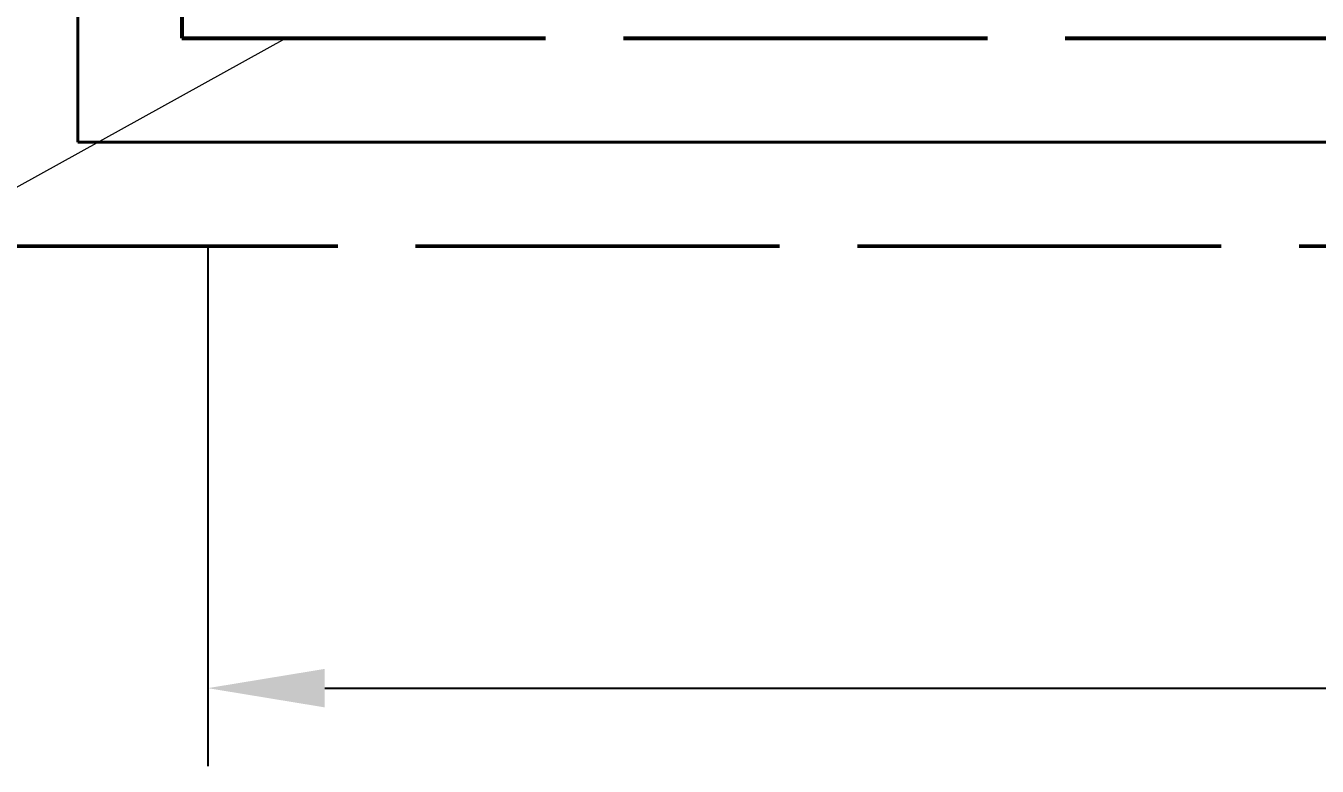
# Model space of a CAD drawing. Header units: millimetres. Extents: x -6059 to 35224, y -4267 to 3794.
# Drawn here: x -247 to 1506, y -1023 to -19 of the extents above; entities that cross this region are included whole.
import ezdxf

# ---------------------------------------------------------------- set-up
doc = ezdxf.new("R2010")
doc.units = ezdxf.units.MM
doc.linetypes.add('DASH_494_106', pattern=[599.722222, 493.888889, -105.833333])
for name, color, linetype in [('DIMENSIONS', 7, 'Continuous'), ('GEOFAB', 5, 'Continuous'), ('LEADERS', 7, 'Continuous')]:
    doc.layers.add(name, color=color, linetype=linetype)
doc.styles.add('ARIAL', font='arial.ttf')
doc.dimstyles.get("Standard").update_dxf_attribs({"dimtxt": 2.5, "dimasz": 2.5, "dimexe": 1.25, "dimexo": 0.625, "dimtad": 1, "dimcen": 2.5, "dimazin": 3, "dimtfac": 1, "dimtmove": 0, "dimatfit": 3})

msp = doc.modelspace()

# ---------------------------------------------------------------- linework, layer by layer
at = {"layer": 'GEOFAB', "color": 6, "lineweight": 40}
for q in [(-176.4, 1710), (32376.4, -176.4)]:
    msp.add_line((-176.4, -176.4), q, dxfattribs=at)
at = {"layer": 'GEOFAB', "color": 5, "linetype": 'DASH_494_106', "lineweight": 50}
msp.add_line((-317.5, -317.5), (32517.5, -317.5), dxfattribs=at)
at = {"layer": 'GEOFAB', "color": 5, "linetype": 'DASH_494_106', "lineweight": 53}
msp.add_lwpolyline([(-35.3, -35.3), (32235.3, -35.3), (32235.3, 1245.3), (-35.3, 1245.3)], close=True, dxfattribs=at)
at = {"layer": 'LEADERS', "lineweight": 18}
msp.add_line((-952.5, -620.9), (105.8, -35.3), dxfattribs=at)

# ---------------------------------------------------------------- dimensions: what is measured, and where the dimension line sits
at = {"layer": 'DIMENSIONS'}
msp.add_linear_dim(base=(0, -917.2), p1=(0, -317.5), p2=(32200, -317.5), dimstyle='Standard', override={"dimtxt": 202.071111, "dimasz": 158.75, "dimexe": 105.833333, "dimexo": 0, "dimgap": 88.194444, "dimtad": 1, "dimtih": 0, "dimtoh": 0, "dimdec": 0, "dimtxsty": 'ARIAL', "dimclrd": 7, "dimclre": 7, "dimclrt": 7}, dxfattribs=at).render()

doc.saveas('drawing.dxf')
